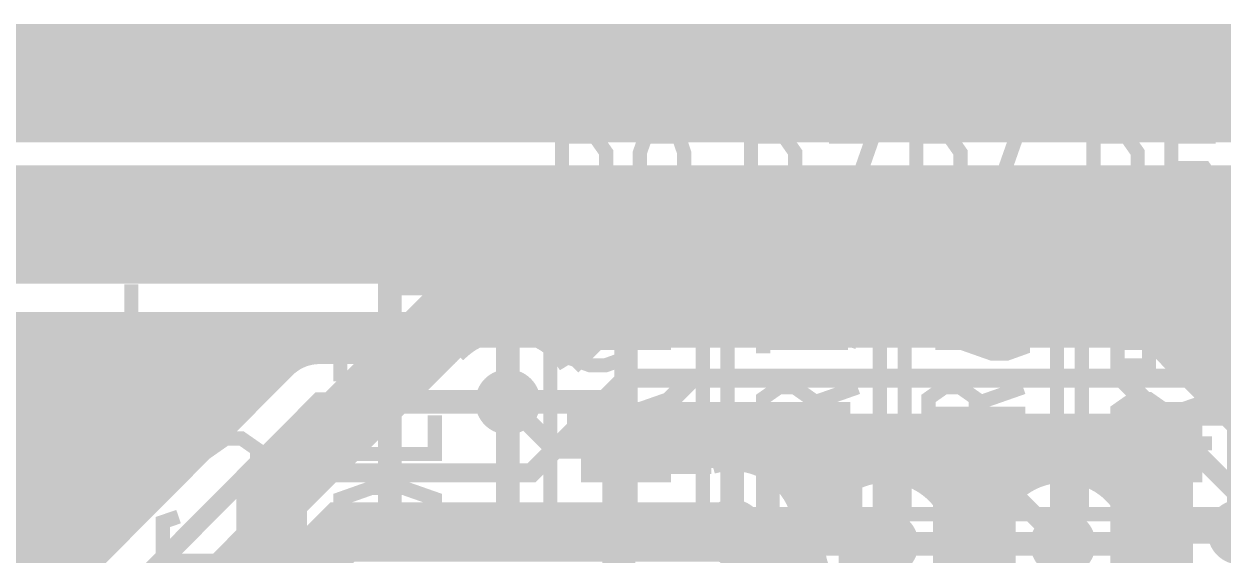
# Model space of a CAD drawing. Extents: x -1 to 101, y -64 to 41.
# Drawn here: x 60.84 to 73.73, y 34.92 to 40.63 of the extents above; entities that cross this region are included whole.
import ezdxf

# ---------------------------------------------------------------- set-up
doc = ezdxf.new("R2010")
doc.units = 0
doc.header["$MEASUREMENT"] = 0
doc.layers.get('0').update_dxf_attribs({"linetype": 'CONTINUOUS'})
for name, color, linetype in [('22-313-0_AST', 7, 'CONTINUOUS'), ('22-313-0_BOT', 7, 'CONTINUOUS'), ('22-313-0_DRD', 2, 'CONTINUOUS'), ('22-313-0_SMT', 3, 'CONTINUOUS'), ('22-313-0_SPT', 5, 'CONTINUOUS'), ('22-313-0_SST', 10, 'CONTINUOUS'), ('22-313-0_TOP', 14, 'CONTINUOUS'), ('THRUHOLE_TAP', 11, 'CONTINUOUS')]:
    doc.layers.add(name, color=color, linetype=linetype)

# ---------------------------------------------------------------- blocks, each defined once
blk = doc.blocks.new('ROUND_47')
at = {"const_width": 0.35052}
blk.add_lwpolyline([(-0.17526, 0, 1), (0.17526, 0, 1)], format="xyb", close=True, dxfattribs=at)
blk = doc.blocks.new('RECTANGLE_2')
blk.add_solid([(0.4826, 0.4064), (0.4826, -0.4064), (-0.4826, 0.4064), (-0.4826, -0.4064)])
blk = doc.blocks.new('ROUND_60')
at = {"const_width": 0.10033}
blk.add_lwpolyline([(-0.050164, 0, 1), (0.050164, 0, 1)], format="xyb", close=True, dxfattribs=at)

msp = doc.modelspace()

# ---------------------------------------------------------------- linework, layer by layer
at = {"layer": '22-313-0_AST'}
for points, const_width in [([(0, 39.99992), (0, 0), (99.949, 0), (99.949, 39.99992), (0, 39.99992)], 1.27), ([(68.1355, 35.3695), (68.1355, 38.2905), (66.4972, 38.2905), (66.4972, 35.3695), (68.1355, 35.3695)], 0.1524), ([(70.0405, 35.3695), (70.0405, 38.2905), (68.4022, 38.2905), (68.4022, 35.3695), (70.0405, 35.3695)], 0.1524), ([(71.9455, 35.3695), (71.9455, 38.2905), (70.3072, 38.2905), (70.3072, 35.3695), (71.9455, 35.3695)], 0.1524), ([(73.8505, 35.3695), (73.8505, 38.2905), (72.2122, 38.2905), (72.2122, 35.3695), (73.8505, 35.3695)], 0.1524), ([(69.80174, 37.21608), (68.78574, 37.57168), (68.78574, 37.0967)], 0.1524), ([(71.07174, 37.15766), (71.07174, 37.51326), (71.24192, 37.57168), (71.40956, 37.57168), (71.57974, 37.51326), (71.57974, 37.15766), (71.40956, 37.0967), (71.24192, 37.0967), (70.56374, 37.33546)], 0.1524), ([(67.26174, 37.38626), (67.26174, 37.03066), (67.09156, 36.9697), (66.92392, 36.9697), (66.75374, 37.03066), (66.75374, 37.38626), (66.92392, 37.44468), (67.09156, 37.44468), (67.76974, 37.20846)], 0.1524), ([(73.44156, 36.9697), (73.61174, 37.03066), (73.61174, 37.38626), (73.44156, 37.44468), (73.10374, 37.44468), (72.93356, 37.3253), (72.93356, 36.9697), (72.59574, 36.9697), (72.59574, 37.44468)], 0.1524), ([(69.29374, 36.2585), (69.29374, 36.6141), (69.12356, 36.73348), (68.95592, 36.73348), (68.78574, 36.6141), (68.78574, 36.2585), (69.80174, 36.2585)], 0.1524), ([(69.29374, 36.55568), (69.80174, 36.73348)], 0.1524), ([(71.07174, 36.2585), (71.07174, 36.6141), (70.90156, 36.73348), (70.73392, 36.73348), (70.56374, 36.6141), (70.56374, 36.2585), (71.57974, 36.2585)], 0.1524), ([(71.07174, 36.55568), (71.57974, 36.73348)], 0.1524), ([(67.26174, 36.1315), (67.26174, 36.4871), (67.09156, 36.60648), (66.92392, 36.60648), (66.75374, 36.4871), (66.75374, 36.1315), (67.76974, 36.1315)], 0.1524), ([(67.26174, 36.42868), (67.76974, 36.60648)], 0.1524), ([(73.10374, 36.1315), (73.10374, 36.4871), (72.93356, 36.60648), (72.76592, 36.60648), (72.59574, 36.4871), (72.59574, 36.1315), (73.61174, 36.1315)], 0.1524), ([(73.10374, 36.42868), (73.61174, 36.60648)], 0.1524)]:
    msp.add_lwpolyline(points, dxfattribs=dict(at, const_width=const_width))
at = {"layer": '22-313-0_BOT'}
for points, const_width in [([(37.48532, 36.17468), (37.48532, 37.10432), (38.862, 38.481), (92.075, 38.481), (94.99854, 35.55492), (94.99854, 34.99866)], 1.27), ([(86.106, 37.4142), (40.3098, 37.4142)], 0.254), ([(60.9092, 37.4142), (60.9092, 34.2138)], 0.254), ([(61.1378, 37.4142), (61.1378, 34.44494)], 0.254), ([(61.3664, 37.4142), (61.3664, 34.67354)], 0.254), ([(61.595, 37.4142), (61.595, 34.90214)], 0.254), ([(61.8236, 37.4142), (61.8236, 35.13328)], 0.254), ([(62.0522, 37.4142), (62.0522, 35.36188)], 0.254), ([(62.2808, 37.4142), (62.2808, 35.59302)], 0.254), ([(62.5094, 37.4142), (62.5094, 35.82162)], 0.254), ([(62.738, 37.4142), (62.738, 36.05022)], 0.254), ([(62.9666, 37.4142), (62.9666, 36.28136)], 0.254), ([(63.1952, 37.4142), (63.1952, 36.50996)], 0.254), ([(63.4238, 37.4142), (63.4238, 36.73856)], 0.254), ([(63.6524, 37.4142), (63.6524, 36.9697)], 0.254), ([(63.881, 37.4142), (63.881, 37.09162)], 0.254), ([(64.1096, 37.4142), (64.1096, 37.1094)], 0.254), ([(64.3382, 37.4142), (64.3382, 37.1094)], 0.254), ([(64.5668, 37.4142), (64.5668, 37.1094)], 0.254), ([(64.7954, 37.4142), (64.7954, 37.1094)], 0.254), ([(65.024, 37.4142), (65.024, 37.1094)], 0.254), ([(65.2526, 37.4142), (65.2526, 37.1094)], 0.254), ([(65.4812, 37.4142), (65.4812, 37.1221)], 0.254), ([(65.7098, 37.4142), (65.7098, 37.28466)], 0.254), ([(65.9384, 37.4142), (65.9384, 37.3507)], 0.254), ([(66.167, 37.4142), (66.167, 37.34562)], 0.254), ([(66.3956, 37.4142), (66.3956, 37.27196)], 0.254), ([(66.6242, 37.4142), (66.6242, 37.09416)], 0.254), ([(66.8528, 37.4142), (66.8528, 37.12718)], 0.254), ([(67.0814, 37.4142), (67.0814, 37.3126)], 0.254), ([(67.31, 37.4142), (67.31, 37.3634)], 0.254), ([(67.5386, 37.4142), (67.5386, 37.3634)], 0.254), ([(67.7672, 37.4142), (67.7672, 37.3634)], 0.254), ([(67.9958, 37.4142), (67.9958, 37.3634)], 0.254), ([(68.2244, 37.4142), (68.2244, 37.3634)], 0.254), ([(68.453, 37.4142), (68.453, 37.3634)], 0.254), ([(68.6816, 37.4142), (68.6816, 37.3634)], 0.254), ([(68.9102, 37.4142), (68.9102, 37.3634)], 0.254), ([(69.1388, 37.4142), (69.1388, 37.3634)], 0.254), ([(69.3674, 37.4142), (69.3674, 37.3634)], 0.254), ([(69.596, 37.4142), (69.596, 37.3634)], 0.254), ([(69.8246, 37.4142), (69.8246, 37.3634)], 0.254), ([(70.0532, 37.4142), (70.0532, 37.3634)], 0.254), ([(70.2818, 37.4142), (70.2818, 37.3634)], 0.254), ([(70.5104, 37.4142), (70.5104, 37.3634)], 0.254), ([(70.739, 37.4142), (70.739, 37.3634)], 0.254), ([(70.9676, 37.4142), (70.9676, 37.3634)], 0.254), ([(71.1962, 37.4142), (71.1962, 37.3634)], 0.254), ([(71.4248, 37.4142), (71.4248, 37.3634)], 0.254), ([(71.6534, 37.4142), (71.6534, 37.3634)], 0.254), ([(71.882, 37.4142), (71.882, 37.3634)], 0.254), ([(72.1106, 37.4142), (72.1106, 37.3634)], 0.254), ([(72.3392, 37.4142), (72.3392, 37.3634)], 0.254), ([(72.5678, 37.4142), (72.5678, 37.3634)], 0.254), ([(72.7964, 37.4142), (72.7964, 37.34054)], 0.254), ([(73.025, 37.4142), (73.025, 37.20338)], 0.254), ([(73.2536, 37.4142), (73.2536, 36.97478)], 0.254), ([(73.4822, 37.4142), (73.4822, 36.74618)], 0.254), ([(73.7108, 37.4142), (73.7108, 36.51758)], 0.254), ([(86.106, 37.3634), (40.46474, 37.3634)], 0.254), ([(72.644, 37.3634), (67.31, 37.3634)], 0.254), ([(65.4939, 37.1348), (40.83304, 37.1348)], 0.254), ([(66.86042, 37.1348), (66.5861, 37.1348)], 0.254), ([(66.93154, 37.20592), (66.70802, 36.9824)], 0.254), ([(73.01992, 37.20592), (74.28484, 35.941)], 0.254), ([(86.106, 37.1348), (73.09358, 37.1348)], 0.254), ([(65.4685, 37.1094), (64.01308, 37.1094)], 0.254), ([(63.5889, 36.9062), (49.69256, 36.9062)], 0.254), ([(63.63462, 36.95192), (51.37404, 24.64054)], 0.254), ([(78.41488, 36.9062), (73.32218, 36.9062)], 0.254), ([(73.914, 35.179), (73.914, 35.56), (72.644, 36.83), (67.31, 36.83), (66.294, 35.814), (63.881, 35.814), (53.34, 25.273), (53.34, 23.47468)], 0.2032), ([(63.3603, 36.6776), (49.69256, 36.6776)], 0.254), ([(78.12532, 36.6776), (73.55078, 36.6776)], 0.254), ([(50.84064, 23.47468), (50.96764, 23.47468), (64.01308, 36.576), (66.04, 36.576)], 0.2032), ([(63.13424, 36.449), (49.69256, 36.449)], 0.254), ([(78.00086, 36.449), (73.77938, 36.449)], 0.254), ([(67.53098, 36.2966), (67.16268, 35.9283)], 0.254), ([(72.42302, 36.2966), (67.53098, 36.2966)], 0.254), ([(67.5386, 36.2966), (67.5386, 35.9283)], 0.254), ([(67.7672, 36.2966), (67.7672, 35.9283)], 0.254), ([(67.9958, 36.2966), (67.9958, 35.9283)], 0.254), ([(68.2244, 36.2966), (68.2244, 35.9283)], 0.254), ([(68.453, 36.2966), (68.453, 35.96132)], 0.254), ([(68.6816, 36.2966), (68.6816, 35.92576)], 0.254), ([(68.9102, 36.2966), (68.9102, 35.81146)], 0.254), ([(69.1388, 36.2966), (69.1388, 35.55238)], 0.254), ([(69.3674, 36.2966), (69.3674, 35.31362)], 0.254), ([(69.596, 36.2966), (69.596, 35.64636)], 0.254), ([(69.8246, 36.2966), (69.8246, 35.78098)], 0.254), ([(70.0532, 36.2966), (70.0532, 35.83178)], 0.254), ([(70.2818, 36.2966), (70.2818, 35.81146)], 0.254), ([(70.5104, 36.2966), (70.5104, 35.72002)], 0.254), ([(70.739, 36.2966), (70.739, 35.50666)], 0.254), ([(70.9676, 36.2966), (70.9676, 27.27198)], 0.254), ([(71.1962, 36.2966), (71.1962, 27.50058)], 0.254), ([(71.4248, 36.2966), (71.4248, 35.57016)], 0.254), ([(71.6534, 36.2966), (71.6534, 35.74796)], 0.254), ([(71.882, 36.2966), (71.882, 35.82162)], 0.254), ([(72.1106, 36.2966), (72.1106, 35.8267)], 0.254), ([(72.3392, 36.2966), (72.3392, 35.76066)], 0.254), ([(72.42302, 36.2966), (73.20788, 35.51174)], 0.254), ([(62.90564, 36.2204), (49.69256, 36.2204)], 0.254), ([(72.49922, 36.2204), (67.45478, 36.2204)], 0.254), ([(72.5678, 36.15182), (72.5678, 35.5981)], 0.254), ([(62.67704, 35.9918), (49.69256, 35.9918)], 0.254), ([(72.72782, 35.9918), (67.22618, 35.9918)], 0.254), ([(67.31, 36.07562), (67.31, 35.9283)], 0.254), ([(68.22948, 35.9283), (67.16268, 35.9283)], 0.254), ([(72.7964, 35.92322), (72.7964, 15.3924)], 0.254), ([(62.45098, 35.7632), (49.69256, 35.7632)], 0.254), ([(69.77888, 35.7632), (68.97116, 35.7632)], 0.254), ([(71.68388, 35.7632), (70.42658, 35.7632)], 0.254), ([(72.95642, 35.7632), (72.33158, 35.7632)], 0.254), ([(73.025, 35.69462), (73.025, 15.3924)], 0.254), ([(62.22238, 35.5346), (49.69256, 35.5346)], 0.254), ([(69.48932, 35.5346), (69.14896, 35.5346)], 0.254), ([(71.39432, 35.5346), (70.71868, 35.5346)], 0.254), ([(73.18502, 35.5346), (72.62368, 35.5346)], 0.254), ([(68.453, 35.179), (64.262, 35.179), (61.976, 32.893), (61.976, 28.448)], 0.635), ([(61.99632, 35.306), (49.69256, 35.306)], 0.254), ([(69.36486, 35.306), (69.22262, 35.306)], 0.254), ([(71.26986, 35.306), (70.84314, 35.306)], 0.254), ([(73.14184, 35.306), (72.74814, 35.306)], 0.254), ([(61.76772, 35.0774), (49.69256, 35.0774)], 0.254), ([(69.32168, 35.0774), (69.2277, 35.0774)], 0.254), ([(71.22668, 35.0774), (70.88378, 35.0774)], 0.254), ([(73.1393, 35.0774), (72.78878, 35.0774)], 0.254), ([(69.215, 27.432), (69.469, 27.432), (70.104, 28.067), (70.104, 35.052)], 0.2032), ([(72.009, 27.559), (72.009, 35.052)], 0.2032), ([(61.53912, 34.8488), (49.69256, 34.8488)], 0.254), ([(69.34962, 34.8488), (69.16166, 34.8488)], 0.254), ([(71.25462, 34.8488), (70.85838, 34.8488)], 0.254), ([(73.20534, 34.8488), (72.76338, 34.8488)], 0.254), ([(69.1388, 34.80308), (69.1388, 28.20924)], 0.254)]:
    msp.add_lwpolyline(points, dxfattribs=dict(at, const_width=const_width))
at = {"layer": '22-313-0_BOT', "const_width": 0.254}
for points in [[(66.04, 37.35832, 0.2078867), (65.46808, 37.10979)], [(66.70802, 36.9824, 0.2618095), (66.04, 37.35793)], [(67.31, 37.3634, 0.1997883), (66.93156, 37.2059)], [(73.01992, 37.20592, 0.1989124), (72.644, 37.36163)], [(73.01992, 37.20592, 0.1989124), (72.644, 37.36163)], [(64.01308, 37.1094, 0.1997883), (63.63464, 36.9519)], [(64.01308, 37.1094, 0.1997883), (63.63464, 36.9519)], [(68.453, 35.96132, 0.0726032), (68.22937, 35.92867)], [(69.23532, 35.179, 0.4142136), (68.453, 35.96132)], [(70.104, 35.83432, 0.4142136), (69.32168, 35.052)], [(70.88632, 35.052, 0.4142136), (70.104, 35.83432)], [(72.009, 35.83432, 0.4142136), (71.22668, 35.052)], [(72.79132, 35.052, 0.4142136), (72.009, 35.83432)], [(73.20788, 35.51174, 0.1105375), (73.13341, 35.179)], [(68.453, 34.39668, 0.4142136), (69.23532, 35.179)], [(73.13168, 35.179, 0.4142136), (73.914, 34.39668)], [(69.32168, 35.052, 0.2078862), (69.57021, 34.48008)], [(70.6374, 34.4805, 0.2078862), (70.88575, 35.052)], [(71.22668, 35.052, 0.2078862), (71.47521, 34.48008)], [(72.5424, 34.4805, 0.2078862), (72.79075, 35.052)]]:
    msp.add_lwpolyline(points, format="xyb", dxfattribs=at)
at = {"layer": '22-313-0_DRD'}
for points, const_width in [([(0, 39.99992), (0, 0), (99.949, 0), (99.949, 39.99992), (0, 39.99992)], 1.27), ([(64.77, 37.846), (64.77, 35.306)], 0.254), ([(67.31, 37.846), (64.77, 37.846)], 0.254), ([(66.04, 37.846), (66.04, 35.306)], 0.254), ([(67.31, 35.306), (67.31, 37.846)], 0.254), ([(67.31, 36.576), (64.77, 36.576)], 0.254), ([(67.183, 36.449), (67.183, 33.909)], 0.254), ([(69.723, 36.449), (67.183, 36.449)], 0.254), ([(68.453, 36.449), (68.453, 33.909)], 0.254), ([(69.723, 33.909), (69.723, 36.449)], 0.254), ([(72.644, 36.449), (72.644, 33.909)], 0.254), ([(75.184, 36.449), (72.644, 36.449)], 0.254), ([(68.834, 36.322), (68.834, 33.782)], 0.254), ([(71.374, 36.322), (68.834, 36.322)], 0.254), ([(70.104, 36.322), (70.104, 33.782)], 0.254), ([(70.739, 36.322), (70.739, 33.782)], 0.254), ([(73.279, 36.322), (70.739, 36.322)], 0.254), ([(71.374, 33.782), (71.374, 36.322)], 0.254), ([(72.009, 36.322), (72.009, 33.782)], 0.254), ([(73.279, 33.782), (73.279, 36.322)], 0.254), ([(64.77, 35.306), (67.31, 35.306)], 0.254), ([(69.723, 35.179), (67.183, 35.179)], 0.254), ([(75.184, 35.179), (72.644, 35.179)], 0.254), ([(71.374, 35.052), (68.834, 35.052)], 0.254), ([(73.279, 35.052), (70.739, 35.052)], 0.254)]:
    msp.add_lwpolyline(points, dxfattribs=dict(at, const_width=const_width))
at = {"layer": '22-313-0_SST', "const_width": 0.1524}
for points in [[(66.62166, 38.91788), (66.97726, 38.91788), (67.09664, 39.08806), (67.09664, 39.2557), (66.97726, 39.42588), (66.62166, 39.42588), (66.62166, 38.40988)], [(67.87642, 38.91788), (67.52082, 38.91788), (67.45986, 39.08806), (67.45986, 39.2557), (67.52082, 39.42588), (67.87642, 39.42588), (67.93484, 39.2557), (67.93484, 39.08806), (67.69862, 38.40988)], [(68.65366, 38.91788), (69.00926, 38.91788), (69.12864, 39.08806), (69.12864, 39.2557), (69.00926, 39.42588), (68.65366, 39.42588), (68.65366, 38.40988)], [(69.61124, 38.40988), (69.96684, 39.42588), (69.49186, 39.42588)], [(70.43166, 38.91788), (70.78726, 38.91788), (70.90664, 39.08806), (70.90664, 39.2557), (70.78726, 39.42588), (70.43166, 39.42588), (70.43166, 38.40988)], [(71.33082, 38.91788), (71.68642, 38.91788), (71.74484, 38.7477), (71.74484, 38.58006), (71.68642, 38.40988), (71.33082, 38.40988), (71.26986, 38.58006), (71.26986, 38.7477), (71.50862, 39.42588)], [(72.33666, 38.91788), (72.69226, 38.91788), (72.81164, 39.08806), (72.81164, 39.2557), (72.69226, 39.42588), (72.33666, 39.42588), (72.33666, 38.40988)], [(73.17486, 38.58006), (73.23582, 38.40988), (73.59142, 38.40988), (73.64984, 38.58006), (73.64984, 38.91788), (73.53046, 39.08806), (73.17486, 39.08806), (73.17486, 39.42588), (73.64984, 39.42588)], [(66.91884, 38.91788), (67.09664, 38.40988)], [(68.95084, 38.91788), (69.12864, 38.40988)], [(70.72884, 38.91788), (70.90664, 38.40988)], [(72.63384, 38.91788), (72.81164, 38.40988)], [(61.99124, 38.5572), (61.99124, 38.32098)], [(61.99124, 38.43782), (60.97524, 38.43782), (61.14542, 38.32098)], [(68.1355, 35.3695), (68.1355, 38.2905), (66.4972, 38.2905), (66.4972, 35.3695), (68.1355, 35.3695)], [(70.0405, 35.3695), (70.0405, 38.2905), (68.4022, 38.2905), (68.4022, 35.3695), (70.0405, 35.3695)], [(71.9455, 35.3695), (71.9455, 38.2905), (70.3072, 38.2905), (70.3072, 35.3695), (71.9455, 35.3695)], [(73.8505, 35.3695), (73.8505, 38.2905), (72.2122, 38.2905), (72.2122, 35.3695), (73.8505, 35.3695)], [(61.99124, 37.83838), (61.99124, 37.42182), (60.97524, 37.42182)], [(65.25514, 36.91382), (64.23914, 37.26942), (64.23914, 36.79698)], [(65.25514, 36.43122), (65.25514, 36.0172), (64.23914, 36.0172)], [(63.17742, 35.70986), (63.34506, 35.8267), (63.34506, 36.06546), (63.17742, 36.1823), (63.00724, 36.1823), (62.66942, 35.94608), (62.32906, 36.1823), (62.32906, 35.70986)], [(65.25514, 35.179), (65.25514, 35.5346), (64.91478, 35.65398), (64.57696, 35.65398), (64.23914, 35.5346), (64.23914, 35.179)], [(63.17742, 35.3441), (63.34506, 35.28568), (63.34506, 34.93008), (63.17742, 34.87166), (62.49924, 34.87166), (62.32906, 34.93008), (62.32906, 35.28568), (62.49924, 35.3441)], [(65.25514, 35.23742), (64.23914, 35.23742)]]:
    msp.add_lwpolyline(points, dxfattribs=at)
at = {"layer": '22-313-0_TOP'}
for points, const_width in [([(62.865, 33.7312), (63.5, 34.3662), (63.5, 35.56), (65.4812, 37.5412), (67.31, 37.5412)], 0.762), ([(69.215, 37.5412), (67.31, 37.5412)], 0.762), ([(71.12, 37.5412), (69.215, 37.5412)], 0.762), ([(73.025, 37.5412), (71.12, 37.5412)], 0.762), ([(74.93, 37.5412), (73.025, 37.5412)], 0.762), ([(67.31, 36.1188), (68.0212, 36.83), (75.692, 36.83), (75.946, 36.576), (75.946, 34.29), (76.454, 33.782), (76.454, 31.369), (77.216, 30.607), (80.899, 30.607)], 0.2032), ([(66.04, 36.576), (66.548, 36.068), (67.2592, 36.068), (67.31, 36.1188)], 0.2032), ([(67.31, 36.1188), (67.31, 34.036)], 0.2032), ([(70.104, 35.052), (69.215, 35.941), (69.215, 36.1188)], 0.2032), ([(72.009, 35.052), (71.12, 35.941), (71.12, 36.1188)], 0.2032), ([(73.025, 36.1188), (73.025, 34.036)], 0.2032), ([(69.215, 34.036), (69.215, 34.417), (68.453, 35.179)], 0.635)]:
    msp.add_lwpolyline(points, dxfattribs=dict(at, const_width=const_width))

# ---------------------------------------------------------------- block references
at = {"layer": '22-313-0_BOT'}
for p in [(66.04, 36.576), (68.453, 35.179), (73.914, 35.179), (70.104, 35.052), (72.009, 35.052)]:
    msp.add_blockref('ROUND_47', p, dxfattribs=at)
at = {"layer": '22-313-0_SMT'}
for p in [(67.31, 37.5412), (69.215, 37.5412), (71.12, 37.5412), (73.025, 37.5412), (67.31, 36.1188), (69.215, 36.1188), (71.12, 36.1188), (73.025, 36.1188)]:
    msp.add_blockref('RECTANGLE_2', p, dxfattribs=at)
at = {"layer": '22-313-0_SPT'}
for p in [(67.31, 37.5412), (69.215, 37.5412), (71.12, 37.5412), (73.025, 37.5412), (67.31, 36.1188), (69.215, 36.1188), (71.12, 36.1188), (73.025, 36.1188)]:
    msp.add_blockref('RECTANGLE_2', p, dxfattribs=at)
at = {"layer": '22-313-0_TOP'}
for name, p in [('RECTANGLE_2', (67.31, 37.5412)), ('RECTANGLE_2', (69.215, 37.5412)), ('RECTANGLE_2', (71.12, 37.5412)), ('RECTANGLE_2', (73.025, 37.5412)), ('ROUND_47', (66.04, 36.576)), ('RECTANGLE_2', (67.31, 36.1188)), ('RECTANGLE_2', (69.215, 36.1188)), ('RECTANGLE_2', (71.12, 36.1188)), ('RECTANGLE_2', (73.025, 36.1188)), ('ROUND_47', (68.453, 35.179)), ('ROUND_47', (73.914, 35.179)), ('ROUND_47', (70.104, 35.052)), ('ROUND_47', (72.009, 35.052))]:
    msp.add_blockref(name, p, dxfattribs=at)
at = {"layer": 'THRUHOLE_TAP'}
for p in [(66.04, 36.576), (68.453, 35.179), (70.104, 35.052), (72.009, 35.052)]:
    msp.add_blockref('ROUND_60', p, dxfattribs=at)

doc.saveas('drawing.dxf')
